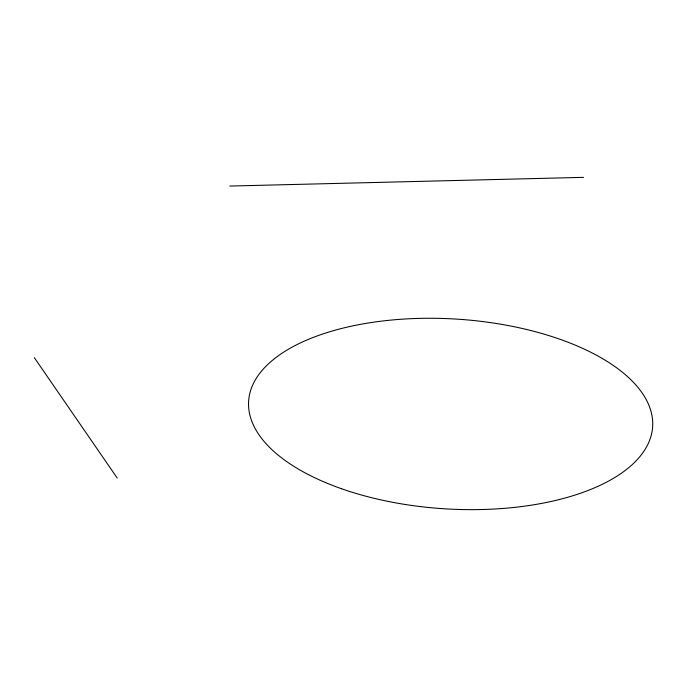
<?xml version="1.0" encoding="UTF-8"?>
<svg xmlns="http://www.w3.org/2000/svg" width="687" height="687" viewBox="0 0 687 687"><rect width="100%" height="100%" fill="white"/><g stroke="black" fill="none" stroke-linecap="round" stroke-linejoin="round"><path stroke-width="1.03" d="M229.759 186.057L583.512 177.349M34.35 357.678L117.194 478.023M341.551 488.74A202.416 95.038 3.6 0 0 652.504 428.302A202.416 95.038 3.6 0 0 357.815 324.857A202.416 95.038 3.6 0 0 341.551 488.74"/></g></svg>
